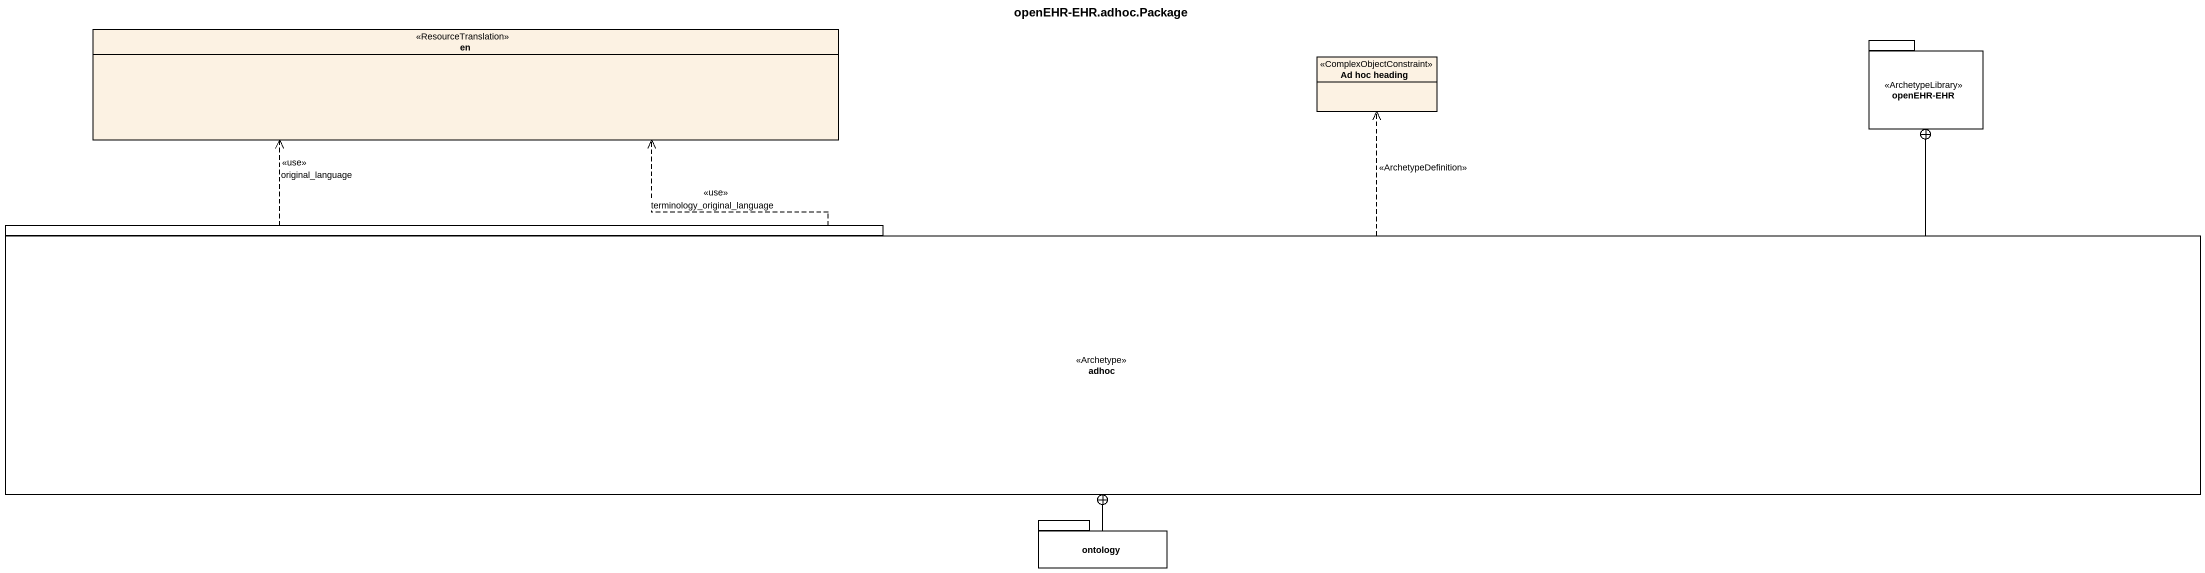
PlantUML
@startuml
title openEHR-EHR.adhoc.Package
hide circle
hide empty members
enum en <<ResourceTranslation>>
class "Ad hoc heading" as Ad_hoc_heading <<ComplexObjectConstraint>>
package "openEHR-EHR" as openEHR_EHR <<ArchetypeLibrary>> {
}
package adhoc <<Archetype>> {
}
package ontology {
}
adhoc .left.> en : <<use>>\noriginal_language
adhoc .left.> en : <<use>>\nterminology_original_language
adhoc .up.> Ad_hoc_heading : <<ArchetypeDefinition>>
adhoc -right-+ openEHR_EHR
ontology -up-+ adhoc
@enduml
